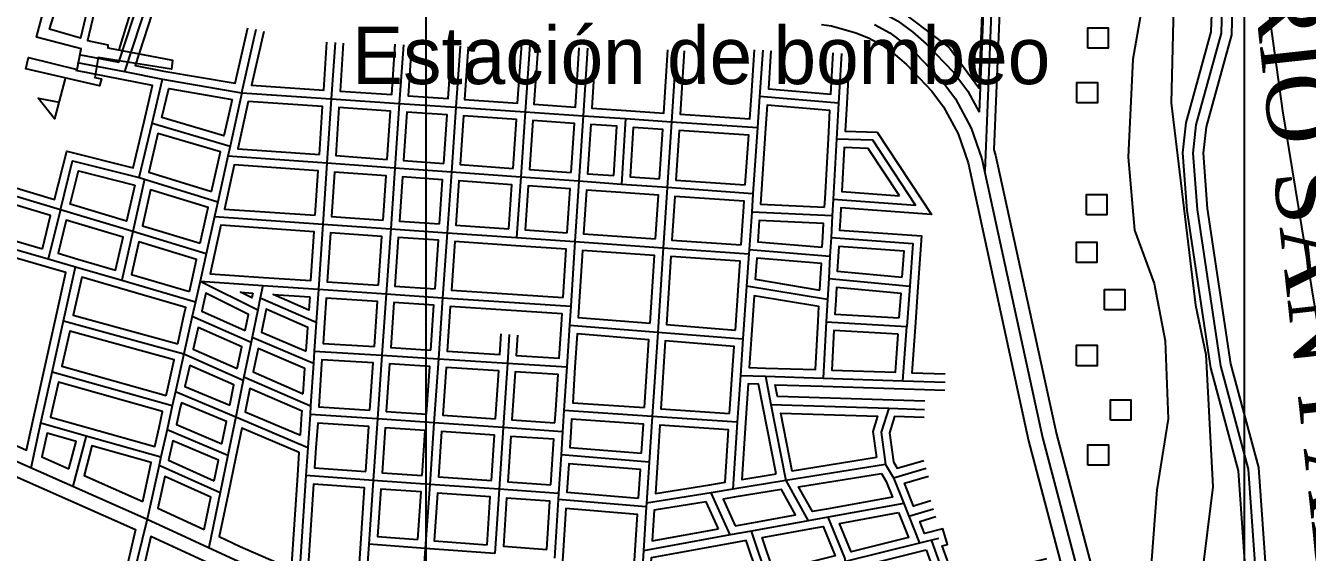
# Model space of a CAD drawing. Extents: x 638173 to 667318, y 9795622 to 9816401.
# Drawn here: x 664510 to 666077, y 9800104 to 9800747 of the extents above; entities that cross this region are included whole.
import ezdxf

# ---------------------------------------------------------------- set-up
doc = ezdxf.new("R2010")
doc.units = 0
doc.header["$MEASUREMENT"] = 0
for name, color, linetype in [('ARROZALMANGLAR', 7, 'CONTINUOUS'), ('CAMINO1', 7, 'CONTINUOUS'), ('CAMINO5', 7, 'CONTINUOUS'), ('CUADRICULAUTM', 7, 'CONTINUOUS'), ('EDIFICACION', 7, 'CONTINUOUS'), ('MURODIQUE', 7, 'CONTINUOUS'), ('PARALELACAMINO', 7, 'CONTINUOUS'), ('RIODOBLE', 7, 'CONTINUOUS'), ('TEXTOAZUL', 7, 'CONTINUOUS'), ('TEXTODESCRIPTIVO', 7, 'CONTINUOUS')]:
    doc.layers.add(name, color=color, linetype=linetype)
doc.styles.add('rios', font='TIMESI_0.TTF')
doc.styles.add('txt', font='TXT', dxfattribs={"height": 0.2})

# ---------------------------------------------------------------- blocks, each defined once
blk = doc.blocks.new('CASA')
at = {"layer": 'EDIFICACION', "color": 4, "linetype": 'Continuous'}
blk.add_lwpolyline([(-12.57, -13.81), (-12.57, 11.18), (12.43, 11.18), (12.43, -13.82), (-12.57, -13.81)], close=True, dxfattribs=at)

msp = doc.modelspace()

# ---------------------------------------------------------------- linework, layer by layer
at = {"layer": 'ARROZALMANGLAR', "color": 3, "linetype": 'Continuous'}
msp.add_lwpolyline([(665739.74, 9801721.42), (665681.68, 9801672.34), (665665.52, 9801648.99), (665651.75, 9801622.06), (665638.58, 9801589.14), (665624.82, 9801553.22), (665625.72, 9801505.03), (665726.28, 9801351.8), (665778.95, 9801232.09), (665869.93, 9801150.69), (665927.39, 9801098.01), (665982.78, 9801002.11), (666012.29, 9800890.29), (666046.46, 9800643.36), (666100.97, 9800310.18), (666148.42, 9800179.49), (666183.43, 9800111.04), (666202.87, 9800098.59), (666226.21, 9800092.37), (666254.99, 9800088.48), (666270.55, 9800090.81), (666305.53, 9800111.25), (666607.53, 9800262.25)], dxfattribs=at)
at = {"layer": 'CAMINO1', "color": 1, "linetype": 'Continuous'}
for points in [[(665547.95, 9800748.42), (665566.42, 9800738.32), (665583.42, 9800725.83), (665599.07, 9800712.26), (665631.37, 9800678.58), (665646.94, 9800657.63), (665666.1, 9800622.12), (665679.01, 9800584.34), (665753.17, 9800244.19), (665817.32, 9800001.77), (665821.33, 9799977.34), (665845.38, 9799900.29), (665859.41, 9799843.92), (665875.75, 9799810.09), (665895.5, 9799778.14), (666036.45, 9799558.53)], [(664006.33, 9800348.51), (664028.76, 9800348.13), (664054.89, 9800346.52), (664078.11, 9800343.87), (664188.08, 9800324.32), (664283.58, 9800296.28), (664321.4, 9800282.1), (664395.85, 9800259.89), (664457.14, 9800233.85), (664658.09, 9800144.95), (664765.52, 9800095.35), (665039.03, 9799974.65), (665136.76, 9799923.26), (665256.62, 9799868.98), (665372.55, 9799819.26), (665502.65, 9799759.34), (665640.32, 9799698.06), (665755.98, 9799648.81), (665825.17, 9799622.72), (665892.56, 9799600.83), (665960.24, 9799576.39), (666036.45, 9799558.53)]]:
    msp.add_lwpolyline(points, dxfattribs=at)
at = {"layer": 'CAMINO5', "color": 7, "linetype": 'Continuous'}
for p, q in [((665693.42, 9800833.4), (665682.65, 9800569.34)), ((664660.36, 9800780.66), (664631.09, 9800691.02)), ((664791.71, 9800742.37), (664774.17, 9800665.29)), ((664888.6, 9800726.45), (664883.97, 9800657.85)), ((664972.04, 9800723.94), (664967.09, 9800652.25)), ((665041.28, 9800721.95), (665036.14, 9800647.6)), ((665126.69, 9800724.33), (665120.95, 9800641.89)), ((665197.06, 9800719.53), (665191.7, 9800637.13)), ((665305.37, 9800717.06), (665299.66, 9800629.86)), ((665411.3, 9800717.09), (665407.42, 9800660.76)), ((665507.34, 9800713.31), (665503.93, 9800652.59)), ((664573.51, 9800702.32), (664631.09, 9800691.02)), ((664631.09, 9800691.02), (664677.65, 9800681.89)), ((664664.82, 9800627.9), (664677.65, 9800681.89)), ((664677.65, 9800681.89), (664774.17, 9800665.29)), ((664774.63, 9800665.21), (664760.19, 9800599.88)), ((664774.17, 9800665.29), (664774.63, 9800665.21)), ((664774.63, 9800665.21), (664883.97, 9800657.85)), ((664883.97, 9800657.85), (664878.66, 9800579.15)), ((664883.97, 9800657.85), (664967.09, 9800652.25)), ((664967.09, 9800652.25), (664961.63, 9800573.21)), ((664967.09, 9800652.25), (665036.14, 9800647.6)), ((665407.42, 9800660.76), (665404.81, 9800622.78)), ((665503.93, 9800652.59), (665407.42, 9800660.76)), ((665503.93, 9800652.59), (665501.45, 9800608.47)), ((665036.14, 9800647.6), (665030.65, 9800568.28)), ((665036.14, 9800647.6), (665120.95, 9800641.89)), ((665120.95, 9800641.89), (665115.41, 9800562.21)), ((665120.95, 9800641.89), (665191.7, 9800637.13)), ((665191.7, 9800637.13), (665186.5, 9800557.13)), ((665191.7, 9800637.13), (665243.47, 9800633.64)), ((664649.06, 9800561.56), (664664.82, 9800627.9)), ((664664.82, 9800627.9), (664760.19, 9800599.88)), ((665243.47, 9800633.64), (665238.69, 9800553.39)), ((665243.47, 9800633.64), (665299.66, 9800629.86)), ((665299.66, 9800629.86), (665294.4, 9800549.41)), ((665299.66, 9800629.86), (665404.81, 9800622.78)), ((665404.81, 9800622.78), (665399.24, 9800541.91)), ((665501.45, 9800608.47), (665497.34, 9800535.42)), ((664760.19, 9800599.88), (664757.5, 9800587.81)), ((664757.5, 9800587.81), (664745.07, 9800531.94)), ((664878.66, 9800579.15), (664757.5, 9800587.81)), ((664878.66, 9800579.15), (664873.65, 9800504.88)), ((664961.63, 9800573.21), (664878.66, 9800579.15)), ((664961.63, 9800573.21), (664956.52, 9800499.12)), ((665030.65, 9800568.28), (664961.63, 9800573.21)), ((664552.86, 9800522.17), (664417.52, 9800562.78)), ((664655.67, 9800559.52), (664641.23, 9800495.66)), ((664649.06, 9800561.56), (664655.67, 9800559.52)), ((664655.67, 9800559.52), (664745.07, 9800531.94)), ((665030.65, 9800568.28), (665025.53, 9800494.33)), ((665115.41, 9800562.21), (665030.65, 9800568.28)), ((665115.41, 9800562.21), (665110.27, 9800488.44)), ((665186.5, 9800557.13), (665115.41, 9800562.21)), ((665186.5, 9800557.13), (665181.71, 9800483.47)), ((665238.69, 9800553.39), (665186.5, 9800557.13)), ((665294.4, 9800549.41), (665238.69, 9800553.39)), ((665294.4, 9800549.41), (665289.6, 9800475.98)), ((665399.24, 9800541.91), (665294.4, 9800549.41)), ((665399.24, 9800541.91), (665397.71, 9800519.56)), ((664745.07, 9800531.94), (664741.1, 9800514.09)), ((665497.34, 9800535.42), (665496.19, 9800515.07)), ((664552.86, 9800522.17), (664538.06, 9800462.26)), ((664641.23, 9800495.66), (664552.86, 9800522.17)), ((664741.1, 9800514.09), (664731, 9800468.72)), ((664741.1, 9800514.09), (664873.65, 9800504.88)), ((665397.71, 9800519.56), (665394.57, 9800473.99)), ((665496.19, 9800515.07), (665397.71, 9800519.56)), ((665496.19, 9800515.07), (665494.69, 9800488.34)), ((664398.1, 9800502.91), (664538.06, 9800462.26)), ((664641.23, 9800495.66), (664627.78, 9800436.21)), ((664731, 9800468.72), (664641.23, 9800495.66)), ((664873.65, 9800504.88), (664868.28, 9800425.21)), ((664873.65, 9800504.88), (664956.52, 9800499.12)), ((664956.52, 9800499.12), (664951.03, 9800419.64)), ((664956.52, 9800499.12), (665025.53, 9800494.33)), ((665025.53, 9800494.33), (665020.04, 9800414.99)), ((665025.53, 9800494.33), (665110.27, 9800488.44)), ((665110.27, 9800488.44), (665181.71, 9800483.47)), ((665181.71, 9800483.47), (665176.58, 9800404.46)), ((665181.71, 9800483.47), (665289.6, 9800475.98)), ((665494.69, 9800488.34), (665493.42, 9800465.78)), ((664731, 9800468.72), (664723.48, 9800434.96)), ((665289.6, 9800475.98), (665282.85, 9800372.89)), ((665289.6, 9800475.98), (665394.21, 9800468.71)), ((665394.21, 9800468.71), (665391.48, 9800429.09)), ((665394.57, 9800473.99), (665394.21, 9800468.71)), ((665394.57, 9800473.99), (665493.42, 9800465.78)), ((665493.42, 9800465.78), (665491.87, 9800438.23)), ((664538.06, 9800462.26), (664571.48, 9800452.56)), ((664556.79, 9800386.69), (664571.48, 9800452.56)), ((664571.48, 9800452.56), (664627.78, 9800436.21)), ((664627.78, 9800436.21), (664717.93, 9800410.03)), ((664723.48, 9800434.96), (664717.93, 9800410.03)), ((664723.48, 9800434.96), (664800.22, 9800429.79)), ((664723.48, 9800434.96), (664794.07, 9800400.05)), ((665491.87, 9800438.23), (665490.43, 9800412.59)), ((665491.87, 9800438.23), (665590.96, 9800429.09)), ((664800.22, 9800429.79), (664797.14, 9800414.91)), ((664800.22, 9800429.79), (664868.28, 9800425.21)), ((664868.28, 9800425.21), (664865.57, 9800385.05)), ((664868.28, 9800425.21), (664951.03, 9800419.64)), ((664951.03, 9800419.64), (664945.85, 9800344.62)), ((664951.03, 9800419.64), (665020.04, 9800414.99)), ((665391.48, 9800429.09), (665387.05, 9800364.67)), ((665490.43, 9800412.59), (665391.48, 9800429.09)), ((665590.96, 9800429.09), (665587.41, 9800379.8)), ((664717.93, 9800410.03), (664714.05, 9800392.58)), ((664794.07, 9800400.05), (664787.19, 9800366.76)), ((664797.14, 9800414.91), (664794.07, 9800400.05)), ((664797.14, 9800414.91), (664865.57, 9800385.05)), ((665020.04, 9800414.99), (665014.87, 9800340.36)), ((665020.04, 9800414.99), (665176.58, 9800404.46)), ((665176.58, 9800404.46), (665175.08, 9800381.4)), ((665490.43, 9800412.59), (665488.91, 9800385.57)), ((664542.91, 9800324.22), (664556.79, 9800386.69)), ((664556.79, 9800386.69), (664703.77, 9800346.4)), ((664714.05, 9800392.58), (664703.77, 9800346.4)), ((664714.05, 9800392.58), (664785.94, 9800360.72)), ((664865.57, 9800385.05), (664863.19, 9800349.72)), ((665488.91, 9800385.57), (665485.09, 9800316.79)), ((665488.91, 9800385.57), (665587.41, 9800379.8)), ((665101.46, 9800369.99), (665099.15, 9800335.16)), ((665175.08, 9800381.4), (665171.78, 9800330.68)), ((665175.08, 9800381.4), (665282.85, 9800372.89)), ((665282.85, 9800372.89), (665276.12, 9800270.02)), ((665282.85, 9800372.89), (665387.05, 9800364.67)), ((665582.66, 9800313.63), (665587.41, 9800379.8)), ((664785.94, 9800360.72), (664777.17, 9800318.31)), ((664787.19, 9800366.76), (664785.94, 9800360.72)), ((664787.19, 9800366.76), (664862.19, 9800334.89)), ((665387.05, 9800364.67), (665383.98, 9800320.07)), ((664703.77, 9800346.4), (664693.52, 9800300.35)), ((664703.77, 9800346.4), (664776.35, 9800314.34)), ((664863.19, 9800349.72), (664862.19, 9800334.89)), ((664863.19, 9800349.72), (664945.85, 9800344.62)), ((664945.85, 9800344.62), (664940.48, 9800266.83)), ((664945.85, 9800344.62), (665014.87, 9800340.36)), ((665014.87, 9800340.36), (665009.46, 9800262.1)), ((665014.87, 9800340.36), (665099.15, 9800335.16)), ((664529.09, 9800262), (664542.91, 9800324.22)), ((664689.65, 9800282.98), (664542.91, 9800324.22)), ((664862.19, 9800334.89), (664858.68, 9800282.92)), ((665099.15, 9800335.16), (665093.93, 9800256.31)), ((665099.15, 9800335.16), (665171.78, 9800330.68)), ((665171.78, 9800330.68), (665168.32, 9800277.4)), ((664776.35, 9800314.34), (664767.46, 9800269.65)), ((664777.17, 9800318.31), (664776.35, 9800314.34)), ((664777.17, 9800318.31), (664858.68, 9800282.92)), ((665383.98, 9800320.07), (665380.04, 9800262.9)), ((665383.98, 9800320.07), (665414.48, 9800319.08)), ((665414.48, 9800319.08), (665485.09, 9800316.79)), ((665414.48, 9800319.08), (665420.98, 9800284.39)), ((665485.09, 9800316.79), (665582.66, 9800313.63)), ((665582.66, 9800313.63), (665634.07, 9800311.97)), ((664693.52, 9800300.35), (664689.65, 9800282.98)), ((664693.52, 9800300.35), (664767.46, 9800269.65)), ((664689.65, 9800282.98), (664683.23, 9800254.15)), ((664858.68, 9800282.92), (664857.98, 9800272.49)), ((665168.32, 9800277.4), (665166.62, 9800251.33)), ((665276.12, 9800270.02), (665168.32, 9800277.4)), ((665420.98, 9800284.39), (665439.31, 9800191.54)), ((665420.98, 9800284.39), (665565.22, 9800279.92)), ((665565.22, 9800279.92), (665608.92, 9800278.57)), ((664516.96, 9800207.39), (664529.09, 9800262)), ((664529.09, 9800262), (664584.39, 9800246.47)), ((664767.46, 9800269.65), (664757.42, 9800222.75)), ((664767.46, 9800269.65), (664855.26, 9800232.18)), ((664857.98, 9800272.49), (664855.26, 9800232.18)), ((664940.48, 9800266.83), (664857.98, 9800272.49)), ((664940.48, 9800266.83), (664935.31, 9800191.9)), ((665009.46, 9800262.1), (664940.48, 9800266.83)), ((665009.46, 9800262.1), (665004.26, 9800187.01)), ((665093.93, 9800256.31), (665009.46, 9800262.1)), ((665276.12, 9800270.02), (665272.47, 9800214.2)), ((665380.04, 9800262.9), (665276.12, 9800270.02)), ((665380.04, 9800262.9), (665374.88, 9800181.08)), ((664584.39, 9800246.47), (664568.08, 9800184.77)), ((664584.39, 9800246.47), (664675.8, 9800220.76)), ((664683.23, 9800254.15), (664675.8, 9800220.76)), ((664683.23, 9800254.15), (664757.42, 9800222.75)), ((665093.93, 9800256.31), (665088.94, 9800181)), ((665166.62, 9800251.33), (665093.93, 9800256.31)), ((665166.62, 9800251.33), (665164.78, 9800223.05)), ((664855.26, 9800232.18), (664852.93, 9800197.75)), ((664675.8, 9800220.76), (664673.54, 9800210.61)), ((664757.42, 9800222.75), (664747.99, 9800177.15)), ((665164.78, 9800223.05), (665161.71, 9800175.83)), ((665272.47, 9800214.2), (665164.78, 9800223.05)), ((665272.47, 9800214.2), (665269.18, 9800163.93)), ((664673.54, 9800210.61), (664747.99, 9800177.15)), ((664852.93, 9800197.75), (664843.69, 9800060.73)), ((664935.31, 9800191.9), (664852.93, 9800197.75)), ((665561.37, 9800211.35), (665439.31, 9800191.54)), ((665561.37, 9800211.35), (665570.97, 9800195.03)), ((665570.97, 9800195.03), (665610.97, 9800206.65)), ((664935.31, 9800191.9), (664929.92, 9800113.99)), ((665004.26, 9800187.01), (664935.31, 9800191.9)), ((665004.26, 9800187.01), (664998.85, 9800108.8)), ((665088.94, 9800181), (665004.26, 9800187.01)), ((665088.94, 9800181), (665083.73, 9800102.42)), ((665161.71, 9800175.83), (665088.94, 9800181)), ((665374.88, 9800181.08), (665348.21, 9800176.75)), ((665439.31, 9800191.54), (665374.88, 9800181.08)), ((665439.31, 9800191.54), (665466.94, 9800142.55)), ((665570.97, 9800195.03), (665583.51, 9800163.79)), ((664747.99, 9800177.15), (664734.08, 9800109.86)), ((665161.24, 9800168.5), (665156.59, 9800096.94)), ((665161.71, 9800175.83), (665161.24, 9800168.5)), ((665268.89, 9800159.49), (665161.24, 9800168.5)), ((665348.21, 9800176.75), (665269.18, 9800163.93)), ((665371.62, 9800125.19), (665348.21, 9800176.75)), ((665268.89, 9800159.49), (665265.38, 9800105.83)), ((665269.18, 9800163.93), (665268.89, 9800159.49)), ((665583.51, 9800163.79), (665491.07, 9800146.95)), ((665583.51, 9800163.79), (665589.83, 9800148.06)), ((665589.83, 9800148.06), (665619.77, 9800157.3)), ((665466.94, 9800142.55), (665397.51, 9800129.9)), ((665491.07, 9800146.95), (665466.94, 9800142.55)), ((665589.83, 9800148.06), (665602.99, 9800115.24)), ((665371.62, 9800125.19), (665265.38, 9800105.83)), ((665397.51, 9800129.9), (665371.62, 9800125.19)), ((665418.07, 9800069.24), (665397.51, 9800129.9)), ((665626.25, 9800121.02), (665602.99, 9800115.24)), ((664929.92, 9800113.99), (664923.82, 9800025.49)), ((664998.85, 9800108.8), (664929.92, 9800113.99)), ((664998.85, 9800108.8), (664991.03, 9799995.83)), ((665083.73, 9800102.42), (664998.85, 9800108.8)), ((665265.38, 9800105.83), (665261.73, 9800050.2)), ((665602.99, 9800115.24), (665512.58, 9800092.75)), ((665635.29, 9800069.36), (665617.79, 9800117.96))]:
    msp.add_line(p, q, dxfattribs=at)
for points in [[(665831.63, 9801106.23), (665858.3, 9801093.77), (665888.35, 9801060.25), (665941.5, 9800960.83), (665954.11, 9800914.97), (665972.88, 9800785.05), (665971.5, 9800737.94), (665940.74, 9800625.94), (665936.85, 9800591.57), (665942, 9800522.67), (665970.57, 9800331.74), (666004.6, 9800205.62), (666014.45, 9800066.8), (666033.38, 9800012.02), (666061.23, 9799962.31), (666194.54, 9799903.49), (666418.09, 9799850.88), (666456.16, 9799827.9), (666491.73, 9799777.1), (666514.65, 9799766.24), (666525.92, 9799766.65), (666570.47, 9799795.86), (666607.15, 9799791.3)], [(665497.34, 9800535.42), (665597.86, 9800528), (665545.69, 9800607.2), (665501.45, 9800608.47)], [(664552.86, 9800522.17), (664567.8, 9800581.94), (664649.06, 9800561.56)], [(665494.69, 9800488.34), (665594.7, 9800481.18), (665590.96, 9800429.09)], [(665565.22, 9800279.92), (665555.86, 9800250.82), (665561.37, 9800211.35)], [(664673.54, 9800210.61), (664658.85, 9800144.61), (664641.14, 9800071.59)], [(665512.58, 9800092.75), (665511.6, 9800097.12), (665491.07, 9800146.95)]]:
    msp.add_lwpolyline(points, dxfattribs=at)
at = {"layer": 'CUADRICULAUTM', "color": 2, "linetype": 'Continuous'}
for points in [[(665000, 9796923.09), (665000, 9797000), (665000, 9798000), (665000, 9799000), (665000, 9800000), (665000, 9801000), (665000, 9802000), (665000, 9803000), (665000, 9804000), (665000, 9805000), (665000, 9806000), (665000, 9807000), (665000, 9808000), (665000, 9809000), (665000, 9810000), (665000, 9811000), (665000, 9812000), (665000, 9813000), (665000, 9814000), (665000, 9815351.48)], [(666000, 9796922.32), (666000, 9797000), (666000, 9798000), (666000, 9799000), (666000, 9800000), (666000, 9801000), (666000, 9802000), (666000, 9803000), (666000, 9804000), (666000, 9805000), (666000, 9806000), (666000, 9807000), (666000, 9808000), (666000, 9809000), (666000, 9810000), (666000, 9811000), (666000, 9812000), (666000, 9813000), (666000, 9814000), (666000, 9815350.77)]]:
    msp.add_lwpolyline(points, dxfattribs=at)
at = {"layer": 'EDIFICACION', "color": 6, "linetype": 'Continuous'}
msp.add_lwpolyline([(664539.8, 9800794.54), (664598.15, 9800780.94), (664586.06, 9800729.06), (664610.82, 9800723.74), (664610.65, 9800720.19), (664689.71, 9800705.22), (664688.68, 9800694.02), (664598.88, 9800708.49), (664595.07, 9800683.84), (664603.25, 9800682.11), (664600.72, 9800673.7), (664510.47, 9800694.53), (664514.07, 9800708.22), (664573.28, 9800693.58), (664578.36, 9800718.78), (664523.58, 9800733.21)], close=True, dxfattribs=at)
for points in [[(664587.37, 9800772.99), (664577.62, 9800731.83), (664539.63, 9800742.69), (664551.45, 9800780.94)], [(664558.67, 9800682.49), (664545.8, 9800633.42), (664525.87, 9800658.61), (664551.21, 9800653.86)]]:
    msp.add_lwpolyline(points, dxfattribs=at)
at = {"layer": 'MURODIQUE', "color": 204, "linetype": 'Continuous'}
for points in [[(665691.48, 9801068.09), (665675.34, 9800670.91), (665638.43, 9800721.41), (665569.46, 9800773.43), (665511.58, 9800793.96), (665244.17, 9800789.79)], [(664624.7, 9800717.53), (664646.47, 9800788.19), (664534.59, 9800820.21), (664520.32, 9800775.6)]]:
    msp.add_lwpolyline(points, dxfattribs=at)
at = {"layer": 'PARALELACAMINO', "color": 7, "linetype": 'Continuous'}
msp.add_line((665703, 9800823.04), (665693.72, 9800595.4), dxfattribs=at)
for points in [[(665835.9, 9801118.04), (665865.9, 9801104.01), (665898.66, 9801067.47), (665953.18, 9800965.49), (665966.37, 9800917.53), (665985.41, 9800785.77), (665983.95, 9800736.08), (665953.05, 9800623.57), (665949.4, 9800591.33), (665954.43, 9800524.06), (665982.83, 9800334.3), (666016.98, 9800207.71), (666026.8, 9800069.33), (666044.83, 9800017.16), (666070.09, 9799972.06), (666198.53, 9799915.39), (666422.87, 9799862.6), (666464.88, 9799837.24), (666500.07, 9799786.98), (666517.24, 9799778.84), (666521.98, 9799779.01), (666567.45, 9799808.83), (666607.16, 9799803.89)], [(665827.36, 9801094.42), (665850.7, 9801083.53), (665878.04, 9801053.03), (665929.82, 9800956.17), (665941.85, 9800912.41), (665960.35, 9800784.33), (665959.05, 9800739.8), (665928.43, 9800628.31), (665924.3, 9800591.81), (665929.57, 9800521.28), (665958.31, 9800329.18), (665992.22, 9800203.53), (666002.1, 9800064.27), (666021.93, 9800006.88), (666052.37, 9799952.56), (666190.55, 9799891.59), (666413.31, 9799839.16), (666447.44, 9799818.56), (666483.39, 9799767.22), (666512.06, 9799753.64), (666529.86, 9799754.29), (666573.49, 9799782.89), (666607.14, 9799778.71)], [(665693.02, 9801069.1), (665688.12, 9800948.96), (665686.03, 9800897.58), (665683.43, 9800833.81), (665675.58, 9800641.4)], [(664843.43, 9800800.99), (664884.41, 9800796.16), (665125.9, 9800794.31), (665226.86, 9800789.52), (665340.36, 9800788.48), (665486.5, 9800783.58), (665502.62, 9800781.02), (665535.99, 9800771.6), (665555.26, 9800764.37), (665575.84, 9800753.11), (665594.35, 9800739.51), (665611.14, 9800724.95), (665644.76, 9800689.9), (665661.74, 9800667.05), (665675.58, 9800641.4)], [(664575.44, 9800712.13), (664624.33, 9800702.54), (664650.85, 9800783.76)], [(664669.87, 9800777.56), (664644.11, 9800698.66), (664679.25, 9800691.76), (664766.52, 9800676.76), (664781.96, 9800744.59)], [(665483.16, 9800748.68), (665495.1, 9800746.78), (665525.07, 9800738.32), (665540.64, 9800732.47), (665557, 9800723.53), (665572.49, 9800712.15), (665587, 9800699.57), (665617.98, 9800667.26), (665632.14, 9800648.21), (665650.01, 9800615.09), (665662.13, 9800579.63), (665736.15, 9800240.09), (665800.19, 9799998.11), (665804.26, 9799973.3), (665828.52, 9799895.57), (665842.87, 9799837.94), (665860.39, 9799801.66), (665880.69, 9799768.81), (665998.33, 9799585.53)], [(664801.46, 9800740.15), (664786.51, 9800674.44), (664874.66, 9800668.5), (664878.62, 9800727.12)], [(664898.58, 9800725.78), (664894.62, 9800667.16), (664957.8, 9800662.9), (664962.06, 9800724.63)], [(664982.02, 9800723.25), (664977.76, 9800661.56), (665026.85, 9800658.25), (665031.3, 9800722.64)], [(665051.26, 9800721.26), (665046.81, 9800656.91), (665111.66, 9800652.54), (665116.71, 9800725.02)], [(665136.67, 9800723.64), (665131.63, 9800651.2), (665182.37, 9800647.78), (665187.08, 9800720.18)], [(665207.04, 9800718.88), (665202.33, 9800646.44), (665244.14, 9800643.62), (665290.33, 9800640.51), (665295.39, 9800717.71)], [(665315.35, 9800716.41), (665310.29, 9800639.17), (665395.51, 9800633.43), (665397.44, 9800661.45), (665401.32, 9800717.78)], [(665421.28, 9800716.4), (665418.08, 9800669.89), (665494.53, 9800663.42), (665497.36, 9800713.87)], [(665517.32, 9800712.75), (665513.91, 9800652.03), (665512.01, 9800618.18), (665551.18, 9800617.05), (665617.38, 9800516.53), (665506.75, 9800524.7), (665506.17, 9800514.51), (665505.22, 9800497.61), (665605.39, 9800490.44), (665600.93, 9800428.37), (665597.38, 9800379.08), (665593.38, 9800323.29), (665634.39, 9800321.96)], [(664461.35, 9800665.47), (664436.98, 9800590.35), (664430.19, 9800569.42), (664545.7, 9800534.76), (664560.53, 9800594.07), (664641.67, 9800573.72), (664655.09, 9800630.21), (664665.52, 9800674.08), (664571.58, 9800692.51)], [(664762.61, 9800657.13), (664752.74, 9800612.49), (664676.74, 9800634.82), (664685.21, 9800670.44), (664762.61, 9800657.13)], [(664869.36, 9800589.84), (664873.32, 9800648.54), (664782.53, 9800654.65), (664769.78, 9800596.95), (664869.36, 9800589.84)], [(664952.34, 9800583.9), (664956.42, 9800642.94), (664893.28, 9800647.2), (664889.31, 9800588.41), (664952.34, 9800583.9)], [(665021.36, 9800578.96), (665025.47, 9800638.29), (664976.38, 9800641.6), (664972.3, 9800582.47), (665021.36, 9800578.96)], [(665106.12, 9800572.9), (665110.27, 9800632.58), (665045.43, 9800636.95), (665041.32, 9800577.54), (665106.12, 9800572.9)], [(665486.77, 9800525.51), (665487.36, 9800535.98), (665491.47, 9800609.03), (665493.4, 9800643.45), (665416.7, 9800649.94), (665414.79, 9800622.09), (665409.22, 9800541.23), (665408.39, 9800529.08), (665486.77, 9800525.51)], [(665177.17, 9800567.82), (665181.07, 9800627.82), (665130.24, 9800631.24), (665126.08, 9800571.47), (665177.17, 9800567.82)], [(665229.31, 9800564.08), (665232.9, 9800624.33), (665201.03, 9800626.48), (665197.12, 9800566.39), (665229.31, 9800564.08)], [(665285.08, 9800560.1), (665289.03, 9800620.55), (665252.85, 9800622.98), (665249.26, 9800562.66), (665285.08, 9800560.1)], [(664737.67, 9800544.69), (664748.4, 9800592.93), (664672.11, 9800615.34), (664660.95, 9800568.36), (664737.67, 9800544.69)], [(665389.95, 9800552.6), (665394.14, 9800613.47), (665308.99, 9800619.21), (665305.03, 9800558.67), (665389.95, 9800552.6)], [(665578.34, 9800539.46), (665540.2, 9800597.35), (665510.88, 9800598.19), (665507.87, 9800544.67), (665578.34, 9800539.46)], [(665693.72, 9800595.4), (665695.89, 9800589.05), (665770.19, 9800248.29), (665834.45, 9800005.43), (665838.4, 9799981.38), (665862.24, 9799905.01), (665875.95, 9799849.9), (665891.11, 9799818.52), (665910.31, 9799787.47), (666047.48, 9799573.75)], [(664864.34, 9800515.55), (664868.01, 9800569.89), (664765.39, 9800577.23), (664753.38, 9800523.26), (664864.34, 9800515.55)], [(664643.85, 9800552.56), (664633.84, 9800508.32), (664564.87, 9800529.01), (664575.07, 9800569.81), (664643.85, 9800552.56)], [(664947.23, 9800509.79), (664950.96, 9800563.95), (664887.96, 9800568.46), (664884.3, 9800514.17), (664947.23, 9800509.79)], [(665016.24, 9800505), (665019.98, 9800559.02), (664970.92, 9800562.53), (664967.19, 9800508.41), (665016.24, 9800505)], [(665100.98, 9800499.11), (665104.74, 9800552.95), (665039.94, 9800557.59), (665036.2, 9800503.62), (665100.98, 9800499.11)], [(664530.85, 9800474.77), (664540.87, 9800515.33), (664424.01, 9800550.39), (664417.25, 9800529.53), (664410.79, 9800509.63), (664530.85, 9800474.77)], [(664723.58, 9800481.39), (664731.34, 9800516.26), (664733.31, 9800525.1), (664663.04, 9800546.78), (664653.04, 9800502.56), (664723.58, 9800481.39)], [(665172.38, 9800494.15), (665175.88, 9800547.87), (665124.69, 9800551.53), (665120.95, 9800497.73), (665172.38, 9800494.15)], [(665280.27, 9800486.66), (665283.77, 9800540.15), (665237.98, 9800543.42), (665195.83, 9800546.44), (665192.34, 9800492.76), (665280.27, 9800486.66)], [(665384.91, 9800479.38), (665387.73, 9800520.25), (665388.58, 9800532.65), (665303.72, 9800538.72), (665300.23, 9800485.27), (665384.91, 9800479.38)], [(664574.27, 9800462.16), (664620.37, 9800448.77), (664629.42, 9800488.76), (664560.05, 9800509.57), (664550.07, 9800469.18), (664574.27, 9800462.16)], [(664800.89, 9800439.77), (664858.97, 9800435.86), (664863, 9800495.59), (664748.99, 9800503.51), (664740.76, 9800466.55), (664735.77, 9800444.16), (664800.89, 9800439.77)], [(664941.74, 9800430.29), (664945.85, 9800489.83), (664882.96, 9800494.2), (664878.93, 9800434.52), (664941.74, 9800430.29)], [(665484.02, 9800476.6), (665484.71, 9800488.9), (665485.64, 9800505.54), (665407.02, 9800509.12), (665405.23, 9800483.14), (665484.02, 9800476.6)], [(664385.4, 9800282.86), (664401.79, 9800276.38), (664464.1, 9800249.91), (664511.51, 9800228.94), (664519.33, 9800264.17), (664533.15, 9800326.39), (664547.03, 9800388.87), (664559.68, 9800445.58), (664535.27, 9800452.66), (664404.62, 9800490.61), (664394.22, 9800458.53), (664372.2, 9800390.67), (664346.23, 9800310.61), (664259.39, 9800350.38), (664256.71, 9800344.09), (664312.61, 9800321.34), (664347.4, 9800304.9), (664385.4, 9800282.86)], [(664710.49, 9800422.6), (664713.72, 9800437.13), (664719.22, 9800461.81), (664648.62, 9800483), (664639.61, 9800443.19), (664710.49, 9800422.6)], [(665010.75, 9800425.64), (665014.86, 9800485.04), (664965.81, 9800488.45), (664961.7, 9800428.95), (665010.75, 9800425.64)], [(665167.25, 9800415.11), (665171.08, 9800474.18), (665109.58, 9800478.46), (665034.82, 9800483.66), (665030.71, 9800424.3), (665167.25, 9800415.11)], [(665273.53, 9800383.66), (665278.97, 9800466.69), (665191.04, 9800472.79), (665186.56, 9800403.81), (665185.7, 9800390.59), (665273.53, 9800383.66)], [(665377.76, 9800375.43), (665381.5, 9800429.78), (665383.54, 9800459.42), (665298.92, 9800465.3), (665293.47, 9800382.08), (665377.76, 9800375.43)], [(665481.08, 9800424.28), (665481.89, 9800438.79), (665482.89, 9800456.62), (665403.86, 9800463.18), (665402.08, 9800437.45), (665481.08, 9800424.28)], [(665581.72, 9800439.99), (665584.01, 9800471.92), (665504.1, 9800477.65), (665503.4, 9800465.22), (665502.39, 9800447.3), (665581.72, 9800439.99)], [(664696.29, 9800358.81), (664704.29, 9800394.75), (664706.13, 9800403.05), (664624.99, 9800426.61), (664578.92, 9800439.99), (664568.62, 9800393.81), (664696.29, 9800358.81)], [(664778.66, 9800374.88), (664782.72, 9800394.51), (664730.47, 9800420.35), (664727.69, 9800407.86), (664725.59, 9800398.4), (664778.66, 9800374.88)], [(664788.1, 9800420.58), (664787.35, 9800416.93), (664786.9, 9800414.75), (664773.06, 9800421.59), (664788.1, 9800420.58)], [(664857.63, 9800415.9), (664856.55, 9800399.9), (664813, 9800418.9), (664857.63, 9800415.9)], [(665414.8, 9800329.07), (665475.65, 9800327.1), (665478.93, 9800386.12), (665479.95, 9800404.2), (665400.7, 9800417.42), (665397.03, 9800363.98), (665394.67, 9800329.72), (665414.8, 9800329.07)], [(665578.15, 9800390.36), (665580.29, 9800420.03), (665501.27, 9800427.32), (665500.41, 9800412.03), (665499.45, 9800394.97), (665578.15, 9800390.36)], [(664853.16, 9800349.59), (664855.12, 9800378.7), (664804.43, 9800400.81), (664798.64, 9800372.76), (664853.16, 9800349.59)], [(664936.55, 9800355.21), (664940.36, 9800410.33), (664877.59, 9800414.56), (664875.55, 9800384.38), (664873.85, 9800359.08), (664936.55, 9800355.21)], [(665005.58, 9800350.95), (665009.37, 9800405.68), (664960.32, 9800408.99), (664956.52, 9800353.98), (665005.58, 9800350.95)], [(665111.44, 9800369.33), (665109.79, 9800344.52), (665162.45, 9800341.27), (665165.1, 9800382.05), (665165.95, 9800395.15), (665029.33, 9800404.34), (665025.55, 9800349.72), (665089.83, 9800345.75), (665091.48, 9800370.65)], [(664682.19, 9800295.47), (664683.76, 9800302.52), (664691.94, 9800339.28), (664564.27, 9800374.28), (664554.72, 9800331.29), (664682.19, 9800295.47)], [(664769.07, 9800328.49), (664774.52, 9800354.85), (664721.16, 9800378.5), (664715.31, 9800352.24), (664769.07, 9800328.49)], [(665266.8, 9800280.69), (665272.23, 9800363.7), (665184.4, 9800370.63), (665181.76, 9800330.03), (665178.95, 9800286.7), (665266.8, 9800280.69)], [(665576.71, 9800370.41), (665498.33, 9800375), (665495.64, 9800326.45), (665573.37, 9800323.94), (665576.71, 9800370.41)], [(665370.75, 9800273.56), (665374, 9800320.76), (665376.39, 9800355.48), (665292.17, 9800362.12), (665286.75, 9800279.32), (665370.75, 9800273.56)], [(664849.66, 9800297.74), (664851.73, 9800328.47), (664794.51, 9800352.79), (664788.61, 9800324.24), (664849.66, 9800297.74)], [(664931.19, 9800277.49), (664935.18, 9800335.26), (664872.5, 9800339.13), (664872.17, 9800334.22), (664868.63, 9800281.79), (664931.19, 9800277.49)], [(664760.03, 9800283.56), (664764.98, 9800308.43), (664710.88, 9800332.33), (664705.1, 9800306.37), (664760.03, 9800283.56)], [(665000.17, 9800272.76), (665004.2, 9800331), (664955.15, 9800334.03), (664951.15, 9800276.13), (665000.17, 9800272.76)], [(665084.61, 9800266.98), (665088.51, 9800325.8), (665024.17, 9800329.77), (665020.13, 9800271.4), (665084.61, 9800266.98)], [(665157.29, 9800262), (665158.34, 9800278.05), (665161.15, 9800321.32), (665108.47, 9800324.57), (665104.57, 9800265.61), (665157.29, 9800262)], [(664587.1, 9800256.1), (664668.34, 9800233.25), (664673.47, 9800256.32), (664677.83, 9800275.91), (664550.38, 9800311.73), (664540.9, 9800269.07), (664587.1, 9800256.1)], [(665427.5, 9800199.75), (665411.17, 9800282.45), (665406.13, 9800309.35), (665393.3, 9800309.77), (665390.02, 9800262.21), (665385.65, 9800192.96), (665427.5, 9800199.75)], [(665609.23, 9800288.57), (665429.33, 9800294.14), (665426.6, 9800308.69), (665484.77, 9800306.8), (665633.75, 9800301.98)], [(664846.23, 9800246.91), (664848, 9800273.16), (664848.23, 9800276.56), (664784.53, 9800304.21), (664778.85, 9800275.66), (664846.23, 9800246.91)], [(664750.17, 9800236.68), (664755.94, 9800263.6), (664700.69, 9800286.54), (664699.41, 9800280.81), (664694.8, 9800260.11), (664750.17, 9800236.68)], [(664926.02, 9800202.58), (664929.81, 9800257.53), (664867.29, 9800261.82), (664865.24, 9800231.5), (664863.58, 9800207.01), (664926.02, 9800202.58)], [(665263.15, 9800225), (665265.49, 9800260.72), (665177.65, 9800266.73), (665176.6, 9800250.68), (665175.4, 9800232.21), (665263.15, 9800225)], [(665346.61, 9800186.62), (665365.4, 9800189.67), (665369.43, 9800253.6), (665285.45, 9800259.35), (665282.45, 9800213.55), (665279.98, 9800175.81), (665346.61, 9800186.62)], [(665550.12, 9800219.65), (665447.25, 9800202.96), (665433.22, 9800274), (665551.63, 9800270.34), (665545.64, 9800251.7), (665550.12, 9800219.65)], [(665608.61, 9800268.57), (665572.44, 9800269.69), (665566.08, 9800249.94), (665570.99, 9800214.72), (665575.65, 9800206.8), (665608.18, 9800216.25)], [(664563.35, 9800206.01), (664572.2, 9800239.5), (664536.56, 9800249.51), (664530.16, 9800220.7), (664563.35, 9800206.01)], [(664835.22, 9800083.72), (664842.95, 9800198.42), (664844.8, 9800225.77), (664774.7, 9800255.68), (664767.21, 9800220.72), (664757.78, 9800175.13), (664747.04, 9800123.16), (664772.72, 9800111.3), (664835.22, 9800083.72)], [(664994.97, 9800197.69), (664998.79, 9800252.81), (664949.77, 9800256.17), (664945.98, 9800201.16), (664994.97, 9800197.69)], [(665079.62, 9800191.68), (665083.29, 9800247.01), (665018.75, 9800251.44), (665014.93, 9800196.27), (665079.62, 9800191.68)], [(665152.38, 9800186.51), (665154.8, 9800223.7), (665155.99, 9800242.03), (665103.25, 9800245.65), (665099.58, 9800190.26), (665152.38, 9800186.51)], [(664332.55, 9800075.12), (664367.96, 9800149.95), (664408.46, 9800235.52), (664450.18, 9800217.79), (664644.77, 9800131.7), (664631.4, 9800073.84), (664620.47, 9800026.57), (664608.51, 9799974.8), (664597.34, 9799926.48), (664585.87, 9799876.82), (664562.88, 9799777.32), (664551.31, 9799727.28), (664538.4, 9799671.4), (664581.17, 9799652.2), (664680.23, 9799607.72), (664767.92, 9799568.34), (664762.77, 9799556.33), (664539.92, 9799665.82)], [(664653.41, 9800166.17), (664663.98, 9800213.69), (664591.46, 9800234.09), (664581.88, 9800197.82), (664653.41, 9800166.17)], [(664740.72, 9800191.38), (664745.97, 9800216.74), (664690.38, 9800240.26), (664685.07, 9800216.39), (664740.72, 9800191.38)], [(665259.57, 9800170.31), (665261.85, 9800205.04), (665174.1, 9800212.25), (665171.85, 9800177.65), (665259.57, 9800170.31)], [(664728.4, 9800131.76), (664736.58, 9800171.32), (664680.63, 9800196.46), (664672.03, 9800157.79), (664728.4, 9800131.76)], [(665556.22, 9800200.38), (665561.96, 9800190.61), (665569.66, 9800171.43), (665489.28, 9800156.79), (665472.15, 9800153.67), (665455.06, 9800183.97), (665556.22, 9800200.38)], [(665616.82, 9800166.86), (665595.68, 9800160.33), (665592.79, 9800167.52), (665584.36, 9800188.51), (665613.76, 9800197.05)], [(664915.37, 9800048.35), (664919.94, 9800114.68), (664924.64, 9800182.64), (664862.24, 9800187.07), (664854.69, 9800075.13), (664915.37, 9800048.35)], [(664989.56, 9800119.53), (664993.59, 9800177.75), (664944.6, 9800181.22), (664940.59, 9800123.21), (664989.56, 9800119.53)], [(665074.42, 9800113.15), (665078.3, 9800171.73), (665013.55, 9800176.33), (665009.52, 9800118.02), (665074.42, 9800113.15)], [(665147.26, 9800107.66), (665151.09, 9800166.56), (665098.26, 9800170.32), (665094.37, 9800111.65), (665147.26, 9800107.66)], [(665357.21, 9800132.73), (665342.26, 9800165.66), (665278.64, 9800155.34), (665276.2, 9800117.97), (665357.21, 9800132.73)], [(665377.5, 9800136.43), (665395.72, 9800139.74), (665451.33, 9800149.87), (665434.03, 9800180.55), (665376.48, 9800171.21), (665362.72, 9800168.98), (665377.5, 9800136.43)], [(665242.29, 9800061.7), (665252.41, 9800060.93), (665255.4, 9800106.48), (665258.27, 9800150.34), (665170.56, 9800157.68), (665164.7, 9800067.6), (665242.29, 9800061.7)], [(665577.27, 9800152.49), (665580.55, 9800144.33), (665589.44, 9800122.17), (665519.28, 9800104.72), (665505.03, 9800139.33), (665577.27, 9800152.49)], [(665468.73, 9800132.71), (665484.9, 9800135.66), (665499.67, 9800099.84), (665424.59, 9800081.16), (665410.7, 9800122.14), (665468.73, 9800132.71)], [(665758.16, 9800095.89), (665646.24, 9800068.45), (665630.63, 9800111.81), (665636.96, 9800113.38), (665631.42, 9800132.6), (665609.03, 9800127.04), (665603.15, 9800141.7), (665622.72, 9800147.74)], [(664735.71, 9800040.44), (664753.27, 9800081.73), (664663.34, 9800123.25), (664652.74, 9800077.38), (664735.71, 9800040.44)], [(665294.5, 9800057.74), (665321.94, 9800055.62), (665405.11, 9800076.32), (665390.81, 9800118.52), (665373.41, 9800115.35), (665274.85, 9800097.39), (665272.36, 9800059.42), (665294.5, 9800057.74)], [(665611.12, 9800106.96), (665622.05, 9800076.59), (665531.16, 9800055.73), (665524.48, 9800085.41), (665611.12, 9800106.96)]]:
    msp.add_lwpolyline(points, dxfattribs=at)
at = {"layer": 'RIODOBLE', "color": 5, "linetype": 'Continuous'}
for points in [[(665798.09, 9801092.69), (665856.57, 9801055.21), (665875.59, 9801034.81), (665900.93, 9801000.38), (665918.6, 9800949.41), (665924.76, 9800864.09), (665913.11, 9800769.88), (665910.3, 9800652.74), (665940.24, 9800405.65), (665952.81, 9800345.78), (665961.34, 9800184.05), (665931.56, 9799944.71), (665942.88, 9799893.76), (665964.36, 9799838.96), (666013.78, 9799773.93), (666069.57, 9799720.35), (666113.98, 9799687.17), (666140.64, 9799675.66), (666267.72, 9799671.61), (666355.45, 9799690.55), (666441.88, 9799696.77), (666549.95, 9799716.95), (666607.09, 9799716.8)], [(665778.92, 9801061.65), (665806.59, 9801047.92), (665860.2, 9800973.71), (665884, 9800822.14), (665863.4, 9800706.3), (665858.04, 9800586.61), (665865.47, 9800497.47), (665889.46, 9800432.48), (665903.28, 9800362.42), (665906.88, 9800266.91), (665892.7, 9800180.35), (665878.28, 9799986.83), (665883.18, 9799906.6), (665900.86, 9799854.36), (665989.46, 9799700.12), (666124.01, 9799628.57), (666173.54, 9799611.93), (666202.76, 9799609.33), (666376.95, 9799642.13), (666413.84, 9799658.62), (666464.7, 9799671.26), (666607.05, 9799667.84)]]:
    msp.add_lwpolyline(points, dxfattribs=at)

# ---------------------------------------------------------------- block references
at = {"layer": 'EDIFICACION', "color": 4, "linetype": 'Continuous'}
for p in [(665821.08, 9800733.4), (665807.81, 9800666.76), (665819.41, 9800529.9), (665807.13, 9800471.69), (665841.52, 9800413.97), (665807.36, 9800345.65), (665848.73, 9800279.17), (665821.25, 9800224.14)]:
    msp.add_blockref('CASA', p, dxfattribs=at)

# ---------------------------------------------------------------- texts
at = {"layer": 'TEXTOAZUL', "color": 5, "linetype": 'Continuous', "style": 'rios'}
msp.add_text('R%%205O SAN PABLO', height=80, rotation=276.21658, dxfattribs=at).set_placement((666009.66, 9800805.18))
at = {"layer": 'TEXTODESCRIPTIVO', "color": 7, "linetype": 'Continuous', "style": 'txt'}
msp.add_text('Estaci%%243n de bombeo', height=70, dxfattribs=at).set_placement((664909.27, 9800675.77))

doc.saveas('drawing.dxf')
